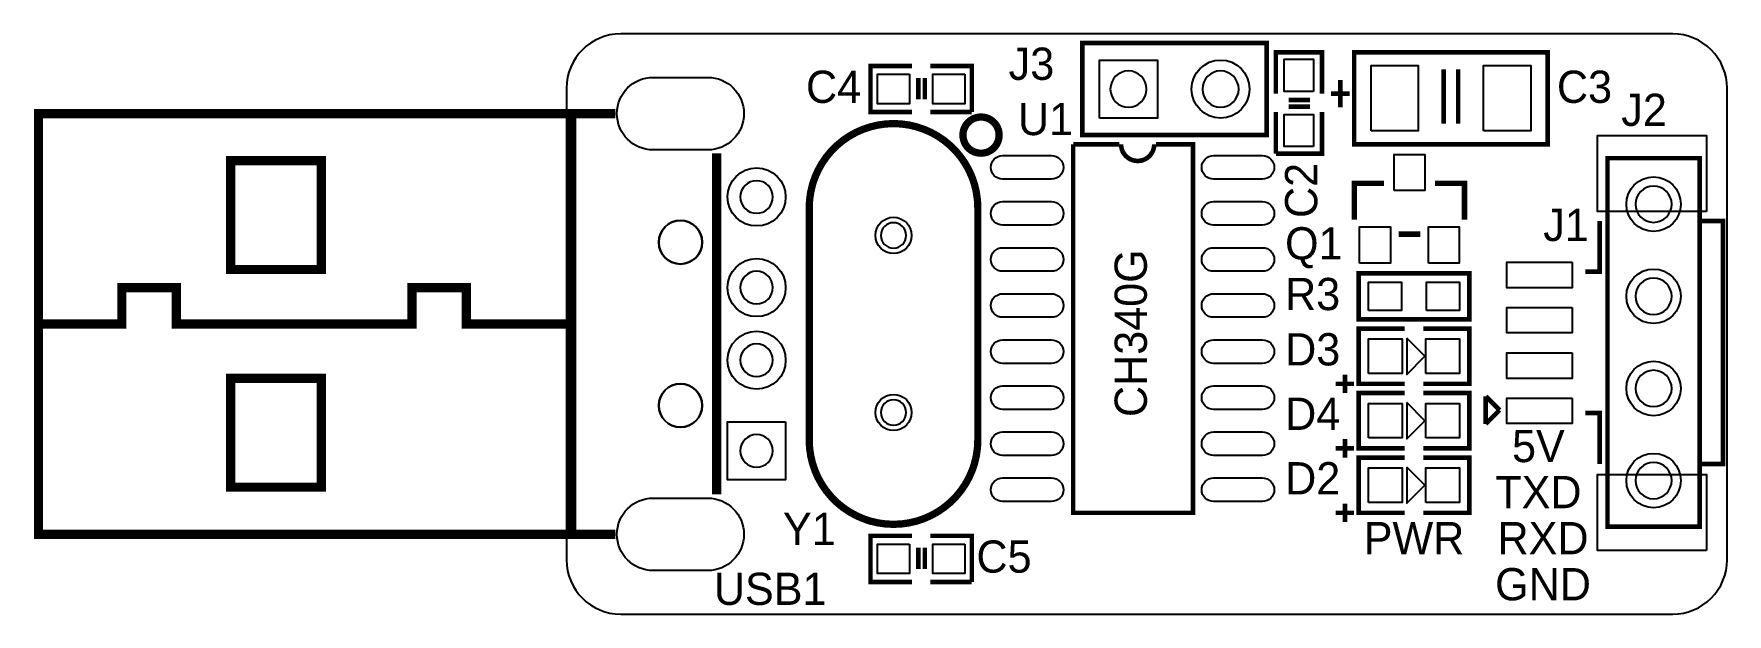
# Model space of a CAD drawing. Extents: x -14.7 to 32, y 0 to 16.
import ezdxf
from ezdxf.enums import TextEntityAlignment as Align

# ---------------------------------------------------------------- set-up
doc = ezdxf.new("R2010")
doc.units = 0
for name, color, linetype in [('BG_OUTLINE', 120, 'CONTINUOUS'), ('BO_SILKSCREEN_TOP', 7, 'CONTINUOUS'), ('PG_SILKSCREEN_TOP', 7, 'CONTINUOUS'), ('PIN_TOP', 12, 'CONTINUOUS'), ('RE_DISPLAY_TOP', 142, 'CONTINUOUS'), ('RE_SILKSCREEN_TOP', 7, 'CONTINUOUS')]:
    doc.layers.add(name, color=color, linetype=linetype)

msp = doc.modelspace()

# ---------------------------------------------------------------- linework, layer by layer
at = {"layer": 'BG_OUTLINE'}
msp.add_lwpolyline([(1.499997, 0), (30.49999, 0, 0.414216), (32.000012, 1.499997), (32.000012, 14.499996, 0.414217), (30.49999, 15.999993), (1.499997, 15.999993, 0.414213), (0, 14.499996), (0, 1.499997, 0.414212), (1.499997, 0)], format="xyb", dxfattribs=at)
at = {"layer": 'PG_SILKSCREEN_TOP'}
for points, const_width in [([(14.224, 15.748), (19.304, 15.748), (19.304, 13.208), (14.224, 13.208), (14.224, 15.748)], 0.127), ([(19.558, 14.351), (19.558, 15.494), (20.828, 15.494), (20.828, 14.351)], 0.127), ([(21.717, 15.494), (27.051, 15.494), (27.051, 12.954), (21.717, 12.954), (21.717, 15.494)], 0.127), ([(9.525, 13.843), (8.382, 13.843), (8.382, 15.113), (9.525, 15.113)], 0.127), ([(10.033, 15.113), (11.176, 15.113), (11.176, 13.843)], 0.127), ([(24.183289, 15.0241), (24.183289, 13.522884)], 0.127), ([(24.584584, 15.0241), (24.584584, 13.522884)], 0.127), ([(9.7028, 14.1986), (9.7028, 14.7828)], 0.127), ([(9.8806, 14.1986), (9.8806, 14.7828)], 0.127), ([(21.336, 14.732), (21.336, 13.97)], 0.127), ([(19.9136, 14.1732), (20.4978, 14.1732)], 0.127), ([(19.9136, 13.9954), (20.4978, 13.9954)], 0.127), ([(21.082, 14.351), (21.59, 14.351)], 0.127), ([(0.142265, 2.200961), (-14.55674, 2.200961), (-14.55674, 13.801039), (0.142265, 13.801039)], 0.254), ([(1.34366, 2.200961), (0.142265, 2.200961), (0.142265, 13.801039), (1.34366, 13.801039)], 0.254), ([(11.176, 13.843), (10.033, 13.843)], 0.127), ([(20.828, 13.843), (20.828, 12.7), (19.558, 12.7)], 0.127), ([(19.558, 12.7), (19.558, 13.843)], 0.127), ([(-6.756451, 9.503461), (-6.756451, 12.50315), (-9.258351, 12.50315), (-9.258351, 9.503461), (-6.756451, 9.503461)], 0.254), ([(4.142765, 3.303245), (4.142765, 12.701245)], 0.254), ([(13.97, 12.954), (15.24, 12.954)], 0.127), ([(16.256, 12.954), (17.272, 12.954), (17.272, 2.794), (13.97, 2.794), (13.97, 12.954)], 0.127), ([(28.702, 2.413), (28.702, 12.573), (31.242, 12.573), (31.242, 2.413), (28.702, 2.413)], 0.127), ([(22.540011, 11.877116), (21.722105, 11.877116), (21.722105, 10.876305)], 0.1524), ([(22.540011, 11.877116), (21.722105, 11.877116), (21.722105, 10.876305)], 0.1524), ([(24.759895, 10.876305), (24.759895, 11.877116), (23.941989, 11.877116)], 0.1524), ([(24.759895, 10.876305), (24.759895, 11.877116), (23.941989, 11.877116)], 0.1524), ([(28.08605, 9.443695), (28.487345, 9.443695), (28.487345, 10.843311)], 0.127), ([(31.28645, 4.142689), (31.885966, 4.142689), (31.885966, 10.843311), (31.28645, 10.843311)], 0.127), ([(22.941305, 10.475011), (23.540695, 10.475011)], 0.1524), ([(22.941305, 10.475011), (23.540695, 10.475011)], 0.1524), ([(21.844, 9.398), (24.892, 9.398), (24.892, 8.128), (21.844, 8.128), (21.844, 9.398)], 0.127), ([(0.142265, 8.002245), (-2.75844, 8.002245), (-2.75844, 9.003055), (-4.25704, 9.003055), (-4.25704, 8.002245), (-10.756951, 8.002245), (-10.756951, 9.003055), (-12.25804, 9.003055), (-12.25804, 8.002245), (-14.55674, 8.002245)], 0.254), ([(23.114, 7.874), (21.844, 7.874), (21.844, 6.35), (23.114, 6.35)], 0.127), ([(23.622, 7.874), (24.892, 7.874), (24.892, 6.35), (23.622, 6.35)], 0.127), ([(-6.756451, 3.501339), (-6.756451, 6.501155), (-9.258351, 6.501155), (-9.258351, 3.501339), (-6.756451, 3.501339)], 0.254), ([(21.463, 6.604), (21.463, 6.096)], 0.127), ([(21.209, 6.35), (21.717, 6.35)], 0.127), ([(23.114, 6.096), (21.844, 6.096), (21.844, 4.572), (23.114, 4.572)], 0.127), ([(23.622, 6.096), (24.892, 6.096), (24.892, 4.572), (23.622, 4.572)], 0.127), ([(25.345466, 6.0071), (25.726466, 5.6261)], 0.127), ([(25.345466, 5.2451), (25.345466, 6.0071)], 0.127), ([(25.726466, 5.6261), (25.345466, 5.2451)], 0.127), ([(28.08605, 5.544795), (28.487345, 5.544795), (28.487345, 4.142689)], 0.127), ([(21.463, 4.826), (21.463, 4.318)], 0.127), ([(21.209, 4.572), (21.717, 4.572)], 0.127), ([(23.113949, 4.318051), (21.843949, 4.318051), (21.843949, 2.794051), (23.113949, 2.794051)], 0.127), ([(23.621949, 4.318051), (24.891949, 4.318051), (24.891949, 2.794051), (23.621949, 2.794051)], 0.127), ([(21.208949, 2.794051), (21.716949, 2.794051)], 0.127), ([(21.462949, 3.048051), (21.462949, 2.540051)], 0.127), ([(9.525, 0.889), (8.382, 0.889), (8.382, 2.159), (9.525, 2.159)], 0.127), ([(9.7028, 1.2446), (9.7028, 1.8288)], 0.127), ([(9.8806, 1.2446), (9.8806, 1.8288)], 0.127), ([(10.033, 2.159), (11.176, 2.159), (11.176, 0.889)], 0.127), ([(11.176, 0.889), (10.033, 0.889)], 0.127)]:
    msp.add_lwpolyline(points, dxfattribs=dict(at, const_width=const_width))
for points, const_width in [([(11.3411, 11.2014), (11.3411, 4.8006, -0.414214), (9.017, 2.4765, -0.414214), (6.6929, 4.8006), (6.6929, 11.2014, -0.414214), (9.017, 13.5255, -0.414214), (11.3411, 11.2014)], 0.200711), ([(11.928805, 13.208, 1.000006), (10.931195, 13.208, 0.999994), (11.928805, 13.208)], 0.200711), ([(15.2908, 12.954, 0.598741), (16.002, 12.573)], 0.127), ([(16.002, 12.573, 0.25), (16.2052, 12.954)], 0.127)]:
    msp.add_lwpolyline(points, format="xyb", dxfattribs=dict(at, const_width=const_width))
for points in [[(23.167416, 7.612405), (23.167416, 6.611595), (23.667822, 7.112)], [(23.167416, 5.834405), (23.167416, 4.833595), (23.667822, 5.334)], [(23.167365, 4.056329), (23.167365, 3.055645), (23.667771, 3.556051)]]:
    msp.add_lwpolyline(points, close=True, dxfattribs=at)
at = {"layer": 'PIN_TOP'}
for points in [[(14.694002, 13.678002), (14.694002, 15.277998), (16.293998, 15.277998), (16.293998, 13.678002)], [(20.5994, 14.4145), (19.7866, 14.4145), (19.7866, 15.3035), (20.5994, 15.3035)], [(22.184335, 13.323545), (22.184335, 15.124455), (23.48484, 15.124455), (23.48484, 13.323545)], [(25.283135, 13.323545), (25.283135, 15.124455), (26.58364, 15.124455), (26.58364, 13.323545)], [(9.4615, 14.8844), (9.4615, 14.0716), (8.5725, 14.0716), (8.5725, 14.8844)], [(10.9855, 14.8844), (10.9855, 14.0716), (10.0965, 14.0716), (10.0965, 14.8844)], [(20.5994, 12.8905), (19.7866, 12.8905), (19.7866, 13.7795), (20.5994, 13.7795)], [(31.427395, 11.101108), (28.427705, 11.101108), (28.427705, 13.201714), (31.427395, 13.201714)], [(22.81555, 11.676405), (22.81555, 12.677216), (23.66645, 12.677216), (23.66645, 11.676405)], [(21.865539, 9.674784), (21.865539, 10.675595), (22.716439, 10.675595), (22.716439, 9.674784)], [(23.765561, 9.674784), (23.765561, 10.675595), (24.616461, 10.675595), (24.616461, 9.674784)], [(27.729205, 9.7028), (27.729205, 9.001811), (25.928295, 9.001811), (25.928295, 9.7028)], [(22.1107, 8.3693), (22.1107, 9.1567), (23.0251, 9.1567), (23.0251, 8.3693)], [(23.7109, 8.3693), (23.7109, 9.1567), (24.6253, 9.1567), (24.6253, 8.3693)], [(27.729205, 8.453095), (27.729205, 7.752105), (25.928295, 7.752105), (25.928295, 8.453095)], [(22.113316, 6.636995), (22.113316, 7.587005), (23.042905, 7.587005), (23.042905, 6.636995)], [(23.693095, 6.636995), (23.693095, 7.587005), (24.622684, 7.587005), (24.622684, 6.636995)], [(27.729205, 7.2009), (27.729205, 6.499911), (25.928295, 6.499911), (25.928295, 7.2009)], [(22.113316, 4.858995), (22.113316, 5.809005), (23.042905, 5.809005), (23.042905, 4.858995)], [(23.693095, 4.858995), (23.693095, 5.809005), (24.622684, 5.809005), (24.622684, 4.858995)], [(27.729205, 5.953684), (27.729205, 5.252695), (25.928295, 5.252695), (25.928295, 5.953684)], [(6.04266, 5.30225), (6.04266, 3.70205), (4.44246, 3.70205), (4.44246, 5.30225)], [(22.113265, 3.081045), (22.113265, 4.031056), (23.042855, 4.031056), (23.042855, 3.081045)], [(23.693044, 3.081045), (23.693044, 4.031056), (24.622633, 4.031056), (24.622633, 3.081045)], [(31.427395, 1.751292), (28.427705, 1.751292), (28.427705, 3.851897), (31.427395, 3.851897)], [(9.4615, 1.9304), (9.4615, 1.1176), (8.5725, 1.1176), (8.5725, 1.9304)], [(10.9855, 1.9304), (10.9855, 1.1176), (10.0965, 1.1176), (10.0965, 1.9304)]]:
    msp.add_lwpolyline(points, close=True, dxfattribs=at)
for points in [[(2.39141, 14.800542), (3.892499, 14.800542, -1), (3.892499, 12.801536), (2.39141, 12.801536, -1)], [(13.374408, 11.993905), (12.025592, 11.993905, -1), (12.025592, 12.644095), (13.374408, 12.644095, -1)], [(19.188519, 11.993905), (17.839703, 11.993905, -1), (17.839703, 12.644095), (19.188519, 12.644095, -1)], [(13.374408, 10.723905), (12.025592, 10.723905, -1), (12.025592, 11.374095), (13.374408, 11.374095, -1)], [(19.188519, 10.723905), (17.839703, 10.723905, -1), (17.839703, 11.374095), (19.188519, 11.374095, -1)], [(13.374408, 9.453905), (12.025592, 9.453905, -1), (12.025592, 10.104095), (13.374408, 10.104095, -1)], [(19.188519, 9.453905), (17.839703, 9.453905, -1), (17.839703, 10.104095), (19.188519, 10.104095, -1)], [(13.374408, 8.183905), (12.025592, 8.183905, -1), (12.025592, 8.834095), (13.374408, 8.834095, -1)], [(19.188519, 8.183905), (17.839703, 8.183905, -1), (17.839703, 8.834095), (19.188519, 8.834095, -1)], [(13.374408, 6.913905), (12.025592, 6.913905, -1), (12.025592, 7.564095), (13.374408, 7.564095, -1)], [(19.188519, 6.913905), (17.839703, 6.913905, -1), (17.839703, 7.564095), (19.188519, 7.564095, -1)], [(13.374408, 5.643905), (12.025592, 5.643905, -1), (12.025592, 6.294095), (13.374408, 6.294095, -1)], [(19.188519, 5.643905), (17.839703, 5.643905, -1), (17.839703, 6.294095), (19.188519, 6.294095, -1)], [(13.374408, 4.373905), (12.025592, 4.373905, -1), (12.025592, 5.024095), (13.374408, 5.024095, -1)], [(19.188519, 4.373905), (17.839703, 4.373905, -1), (17.839703, 5.024095), (19.188519, 5.024095, -1)], [(13.374408, 3.103905), (12.025592, 3.103905, -1), (12.025592, 3.754095), (13.374408, 3.754095, -1)], [(19.188519, 3.103905), (17.839703, 3.103905, -1), (17.839703, 3.754095), (19.188519, 3.754095, -1)], [(2.39141, 3.200463), (3.892499, 3.200463, -1), (3.892499, 1.201458), (2.39141, 1.201458, -1)]]:
    msp.add_lwpolyline(points, format="xyb", close=True, dxfattribs=at)
for centre, radius in [((18.034, 14.478), 0.799998), ((5.24256, 11.502339), 0.8001), ((29.972, 11.303), 0.750545), ((3.141955, 10.252761), 0.599453), ((9.017, 10.441889), 0.500405), ((5.24256, 9.003055), 0.8001), ((29.972, 8.763), 0.750545), ((5.24256, 7.001561), 0.8001), ((29.972, 6.223), 0.750545), ((3.141955, 5.751855), 0.599453), ((9.017, 5.560111), 0.500405), ((29.972, 3.683), 0.750545)]:
    msp.add_circle(centre, radius, dxfattribs=at)
at = {"layer": 'RE_DISPLAY_TOP'}
for points in [[(15.993999, 14.478, 1), (14.994001, 14.478, 1)], [(18.533999, 14.478, 1), (17.534001, 14.478, 1)], [(5.692165, 11.502339, 1), (4.792955, 11.502339, 1)], [(30.472405, 11.303, 1), (29.471595, 11.303, 1)], [(3.74142, 10.252761, 1), (2.542489, 10.252761, 1)], [(9.367495, 10.441889, 1), (8.666505, 10.441889, 1)], [(5.692165, 9.003055, 1), (4.792955, 9.003055, 1)], [(30.472405, 8.763, 1), (29.471595, 8.763, 1)], [(5.692165, 7.001561, 1), (4.792955, 7.001561, 1)], [(30.472405, 6.223, 1), (29.471595, 6.223, 1)], [(3.74142, 5.751855, 1), (2.542489, 5.751855, 1)], [(9.367495, 5.560111, 1), (8.666505, 5.560111, 1)], [(5.692165, 4.50215, 1), (4.792955, 4.50215, 1)], [(30.472405, 3.683, 1), (29.471595, 3.683, 1)]]:
    msp.add_lwpolyline(points, format="xyb", close=True, dxfattribs=at)

# ---------------------------------------------------------------- texts
at = {"layer": 'BO_SILKSCREEN_TOP'}
msp.add_text('CH340G', height=0.889, rotation=90, dxfattribs=at).set_placement((16.002, 7.747), align=Align.CENTER)
for s, p in [('5V', (26.797, 4.191)), ('TXD', (26.797, 2.921)), ('PWR', (23.368, 1.651)), ('RXD', (26.924, 1.651)), ('GND', (26.924, 0.381))]:
    msp.add_text(s, height=0.889, dxfattribs=at).set_placement(p, align=Align.CENTER)
at = {"layer": 'RE_SILKSCREEN_TOP'}
for s, p in [('J3', (12.192, 14.732)), ('C4', (6.604, 14.097)), ('J2', (29.083, 13.462)), ('Q1', (19.812, 9.779)), ('R3', (19.812, 8.382)), ('Y1', (5.969, 1.905)), ('C5', (11.303, 1.143)), ('USB1', (4.064, 0.254))]:
    msp.add_text(s, height=0.889, dxfattribs=at).set_placement(p)
for s, p in [('C3', (28.067, 14.097)), ('U1', (13.208, 13.208)), ('J1', (27.559, 10.287)), ('D3', (20.574, 6.858)), ('D4', (20.574, 5.08)), ('D2', (20.574, 3.302))]:
    msp.add_text(s, height=0.889, dxfattribs=at).set_placement(p, align=Align.CENTER)
msp.add_text('C2', height=0.889, rotation=90, dxfattribs=at).set_placement((20.701, 10.922))

doc.saveas('drawing.dxf')
